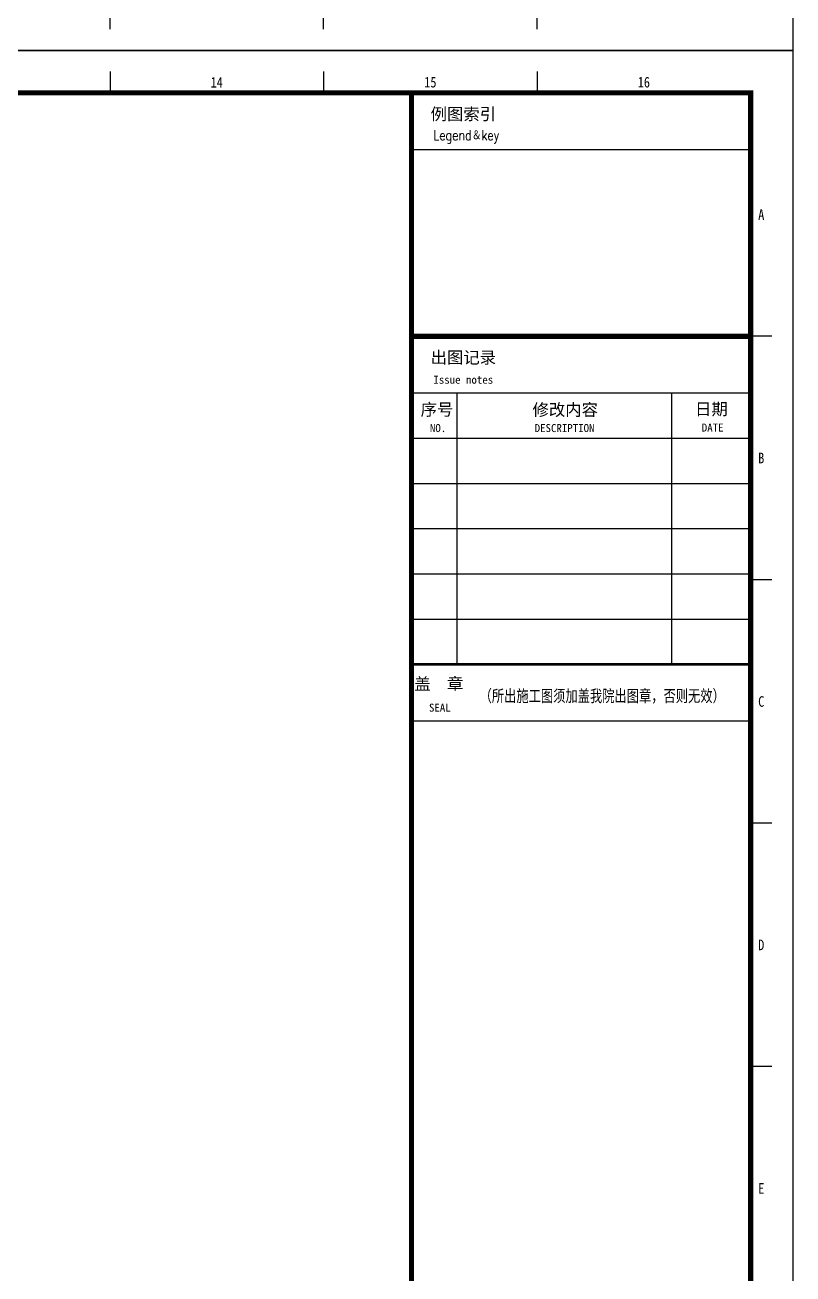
# Model space of a CAD drawing. Extents: x 122060 to 300410, y -425997 to -174060.
# Drawn here: x 261985 to 300410, y -361210 to -298756 of the extents above; entities that cross this region are included whole.
import ezdxf
from ezdxf.enums import TextEntityAlignment as Align

# ---------------------------------------------------------------- set-up
doc = ezdxf.new("R2010")
doc.units = 0
doc.header["$LTSCALE"] = 1000
doc.header["$MEASUREMENT"] = 0
doc.layers.add('图框', color=255, linetype='CONTINUOUS')
doc.styles.add('SHEET1', font='romanc.shx', dxfattribs={"width": 0.65, "bigfont": 'tssdchn.shx'})
doc.styles.add('TKZ1', font='SIMHEI.TTF', dxfattribs={"width": 0.7})
doc.styles.add('图签栏', font='SimSun.ttf')

# ---------------------------------------------------------------- blocks, each defined once
blk = doc.blocks.new('图框2')
at = {"layer": '图框', "color": 0}
for p, q in [((84100, 59400), (0, 59400)), ((84100, 0), (84100, 59400)), ((67988, 58900), (67988, 58400)), ((73025, 58900), (73025, 58400)), ((78062, 58900), (78062, 58400)), ((75100, 57067), (83100, 57067)), ((75100, 52660), (83100, 52660)), ((83600, 52660), (83100, 52660)), ((75100, 51327), (83100, 51327)), ((76167, 51327), (76167, 44927)), ((81233, 51327), (81233, 44927)), ((75100, 50260), (83100, 50260)), ((75100, 49193), (83100, 49193)), ((75100, 48127), (83100, 48127)), ((75100, 47060), (83100, 47060)), ((83600, 46920), (83100, 46920)), ((75100, 45993), (83100, 45993)), ((75100, 44927), (83100, 44927)), ((75100, 43593), (83100, 43593)), ((75100, 43593), (83100, 43593)), ((83600, 41180), (83100, 41180)), ((83600, 35440), (83100, 35440)), ((67988, 500), (67988, 1000)), ((73025, 500), (73025, 1000)), ((78062, 500), (78062, 1000)), ((0, 0), (84100, 0))]:
    blk.add_line(p, q, dxfattribs=at)
at = {"layer": '图框', "color": 0, "const_width": 120}
blk.add_lwpolyline([(83100, 58400), (2500, 58400), (2500, 1000), (83100, 1000)], close=True, dxfattribs=at)
at = {"layer": '图框', "color": 0}
for points, const_width in [([(75100, 58400), (75100, 1000)], 120), ([(75100, 52660), (83100, 52660)], 120), ([(75100, 44927), (83100, 44927)], 66.7)]:
    blk.add_lwpolyline(points, dxfattribs=dict(at, const_width=const_width))
at = {"layer": '图框', "color": 0, "style": 'TKZ1', "width": 0.85}
for s, p in [('14', (70506, 58650)), ('15', (75544, 58650)), ('16', (80581, 58650)), ('A', (83350, 55530)), ('B', (83350, 49790)), ('C', (83350, 44050)), ('D', (83350, 38310)), ('E', (83350, 32570))]:
    blk.add_text(s, height=250, dxfattribs=at).set_placement(p, align=Align.MIDDLE)
at = {"layer": '图框', "color": 0, "style": '图签栏'}
for s, height, p in [('例图索引', 282.8, (75551, 57759)), ('出图记录', 282.8, (75551, 52019)), ('Issue notes', 188.55, (75615, 51542)), ('序号', 282.8, (75315, 50792)), ('修改内容', 282.8, (77955, 50787)), ('日期', 282.8, (81788, 50803)), ('NO.', 188.6, (75534, 50402)), ('DESCRIPTION', 188.55, (78005, 50402)), ('DATE', 188.6, (81948, 50413)), ('盖  章', 282.8, (75167, 44324)), ('SEAL', 188.6, (75511, 43809))]:
    blk.add_text(s, height=height, dxfattribs=at).set_placement(p)
at = {"layer": '图框', "color": 0}
for s, height, style, width, p in [('Legend＆key', 240, 'SHEET1', 0.8, (75615, 57282)), ('（所出施工图须加盖我院出图章，否则无效）', 282.83, '图签栏', 0.75, (76705, 44040))]:
    blk.add_text(s, height=height, dxfattribs=dict(at, style=style, width=width)).set_placement(p)

msp = doc.modelspace()

# ---------------------------------------------------------------- block references
at = {"layer": '图框', "color": 0, "linetype": 'ByBlock', "xscale": 2.120689655188471, "yscale": 2.120689654489979, "zscale": 2.120689654490778}
for p in [(122059.6, -300028.5), (122059.6, -425997.5)]:
    msp.add_blockref('图框2', p, dxfattribs=at)

doc.saveas('drawing.dxf')
